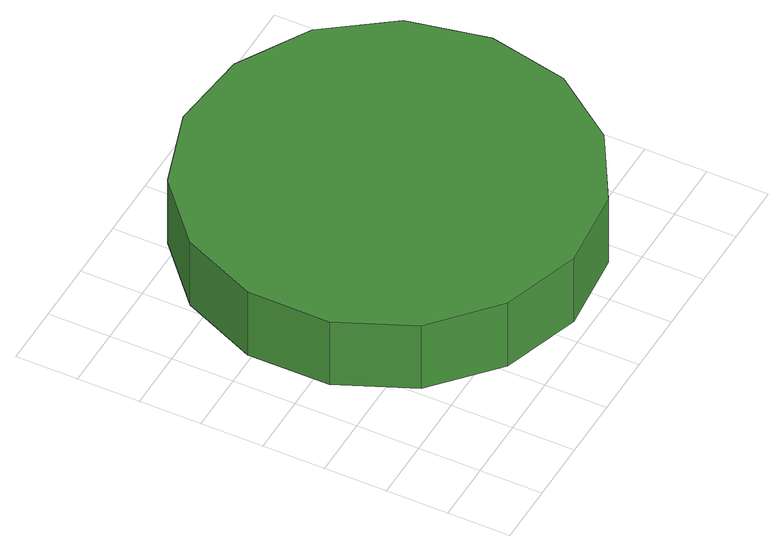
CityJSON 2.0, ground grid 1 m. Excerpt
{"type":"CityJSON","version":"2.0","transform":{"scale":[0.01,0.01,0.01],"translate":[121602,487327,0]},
"CityObjects":{
"tree1":{"type":"SolitaryVegetationObject","attributes":{"function":"something"},"geometry":[{"type":"MultiSurface","lod":"1","boundaries":[[[0,1,2,3,4,5,6,7,8,9,10,11,12,13,14]],[[15,16,17,18,19,20,21,22,23,24,25,26,27,28,29]],[[0,29,28,1]],[[1,28,27,2]],[[2,27,26,3]],[[3,26,25,4]],[[4,25,24,5]],[[5,24,23,6]],[[6,23,22,7]],[[7,22,21,8]],[[8,21,20,9]],[[9,20,19,10]],[[10,19,18,11]],[[11,18,17,12]],[[12,17,16,13]],[[13,16,15,14]],[[14,15,29,0]]]}]}
},
"vertices":[
[688,341,142],[661,471,142],[583,578,142],[468,644,142],[337,658,142],[211,617,142],[112,529,142],[58,408,142],[58,275,142],[112,154,142],[211,66,142],[337,25,142],[468,38,142],[583,105,142],[661,212,142],[661,212,17],[583,105,17],[468,38,17],[337,25,17],[211,66,17],[112,154,17],[58,275,17],[58,408,17],[112,529,17],[211,617,17],[337,658,17],[468,644,17],[583,578,17],[661,471,17],[688,341,17]
]}
